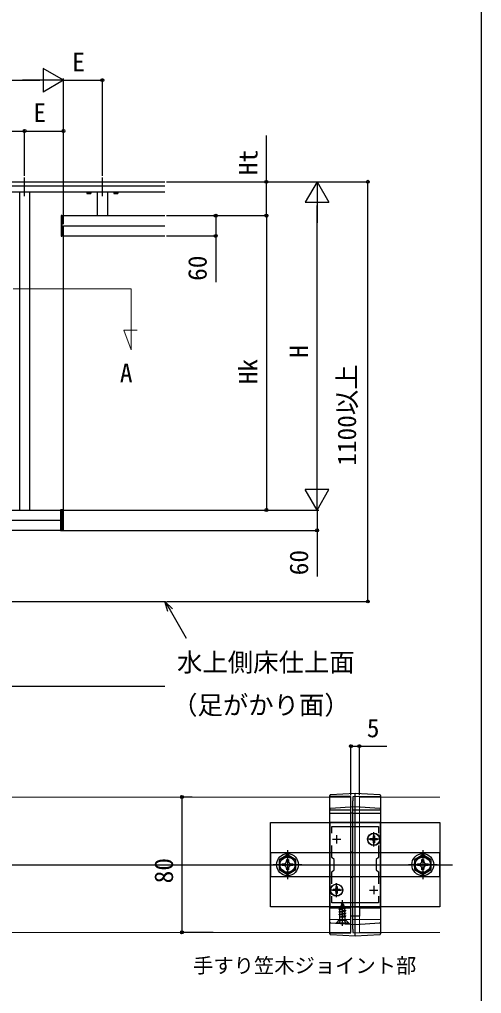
# Model space of a CAD drawing. Units: millimetres, scale not verified. Extents: x -875 to 875, y -1300 to 1293.
# Drawn here: x 602 to 875, y -690 to -114 of the extents above; entities that cross this region are included whole.
import ezdxf
from ezdxf.enums import TextEntityAlignment as Align

# ---------------------------------------------------------------- set-up
doc = ezdxf.new("R2010")
doc.units = ezdxf.units.MM
doc.header["$LTSCALE"] = 8
for name, color, linetype in [('0-2_USER1', 3, 'Continuous'), ('0-3_YKK_11', 7, 'Continuous'), ('0-6_YKK_13', 4, 'Continuous'), ('0-7_YKK_A1', 4, 'Continuous'), ('0-8_YKK_D', 6, 'Continuous'), ('0-9_YKK_ZWAK', 7, 'Continuous'), ('0-A_YSS_K', 3, 'Continuous')]:
    doc.layers.add(name, color=color, linetype=linetype)
doc.layers.add('0-5_YKK_12', color=2, linetype='Continuous', lineweight=18)
doc.styles.add('ＭＳ ゴシック', font='')
doc.styles.get('ＭＳ ゴシック').set_extended_font_data('MS Gothic')

msp = doc.modelspace()

# ---------------------------------------------------------------- linework, layer by layer
at = {"layer": '0-3_YKK_11'}
for p, q in [((786.757, -598.362), (791.757, -598.362)), ((789.257, -595.862), (789.257, -600.862)), ((808.757, -598.362), (813.757, -598.362)), ((811.257, -595.862), (811.257, -600.862)), ((789.257, -625.862), (789.257, -630.862)), ((811.257, -625.862), (811.257, -630.862)), ((786.757, -628.362), (791.757, -628.362)), ((808.757, -628.362), (813.757, -628.362))]:
    msp.add_line(p, q, dxfattribs=at)
msp.add_lwpolyline([(785.257, -588.362), (785.257, -638.362), (815.257, -638.362), (815.257, -588.362)], close=True, dxfattribs=at)
for points in [[(786.457, -594.729), (786.457, -590.862), (814.057, -590.862), (814.057, -594.729)], [(786.457, -624.729), (786.457, -617.662), (787.757, -616.362), (787.757, -610.362), (786.457, -609.062), (786.457, -601.995)], [(814.057, -601.995), (814.057, -609.062), (812.757, -610.362), (812.757, -616.362), (814.057, -617.662), (814.057, -624.729)], [(814.057, -631.995), (814.057, -635.862), (786.457, -635.862), (786.457, -631.995)]]:
    msp.add_lwpolyline(points, dxfattribs=at)
at = {"layer": '0-5_YKK_12'}
for p, q in [((785.257, -573.362), (-244.743, -573.362)), ((785.257, -573.362), (797.757, -573.362)), ((797.757, -573.362), (797.757, -653.362)), ((802.757, -573.362), (802.757, -653.362)), ((800.257, -648.362), (800.257, -578.362)), ((785.257, -653.362), (797.757, -653.362))]:
    msp.add_line(p, q, dxfattribs=at)
for points in [[(597.957, -273.05), (667.757, -273.05), (667.757, -309.05), (663.498, -297.35), (671.298, -297.35)], [(802.757, -573.362), (815.257, -573.362), (850.257, -573.362)], [(-257.243, -653.362), (-244.743, -653.362), (785.257, -653.362)], [(802.757, -653.362), (815.257, -653.362), (850.257, -653.362)]]:
    msp.add_lwpolyline(points, dxfattribs=at)
at = {"layer": '0-6_YKK_13'}
for p, q in [((797.757, -573.105), (785.257, -573.062)), ((785.257, -651.733), (785.257, -575.284)), ((785.726, -571.95), (800.257, -571.062)), ((797.757, -651.526), (797.757, -575.439)), ((815.257, -573.062), (798.957, -573.204)), ((798.957, -651.428), (798.957, -575.537)), ((800.257, -571.062), (814.787, -571.95)), ((800.257, -574.356), (800.257, -574.4)), ((800.257, -652.669), (800.257, -574.4)), ((815.257, -575.284), (815.257, -651.733)), ((797.757, -581.105), (785.257, -581.062)), ((785.726, -579.95), (800.257, -579.062)), ((815.257, -581.062), (798.957, -581.204)), ((800.257, -579.062), (814.787, -579.95)), ((785.257, -582.862), (797.757, -582.862)), ((798.957, -582.862), (797.757, -582.862)), ((798.957, -582.862), (815.257, -582.862)), ((815.407, -598.362), (807.107, -598.362)), ((809.207, -598.012), (809.207, -598.712)), ((810.407, -598.012), (809.207, -598.012)), ((811.607, -596.312), (810.907, -596.312)), ((810.907, -596.312), (810.907, -597.512)), ((811.257, -602.512), (811.257, -594.212)), ((811.607, -596.312), (811.607, -597.512)), ((813.307, -598.012), (812.107, -598.012)), ((813.307, -598.012), (813.307, -598.712)), ((810.407, -598.712), (809.207, -598.712)), ((810.907, -599.212), (810.907, -600.412)), ((811.607, -600.412), (810.907, -600.412)), ((811.607, -599.212), (811.607, -600.412)), ((813.307, -598.712), (812.107, -598.712)), ((760.257, -604.862), (760.257, -621.862)), ((798.957, -605.862), (797.757, -605.862)), ((840.257, -604.862), (840.257, -621.862)), ((768.757, -613.362), (751.757, -613.362)), ((759.734, -611.508), (759.756, -610.262)), ((848.757, -613.362), (831.757, -613.362)), ((839.734, -611.508), (839.756, -610.262)), ((798.957, -620.862), (797.757, -620.862)), ((789.607, -626.312), (788.907, -626.312)), ((788.907, -626.312), (788.907, -627.512)), ((789.257, -632.512), (789.257, -624.212)), ((789.607, -626.312), (789.607, -627.512)), ((793.407, -628.362), (785.107, -628.362)), ((787.207, -628.012), (787.207, -628.712)), ((788.407, -628.012), (787.207, -628.012)), ((788.407, -628.712), (787.207, -628.712)), ((788.907, -629.212), (788.907, -630.412)), ((789.607, -630.412), (788.907, -630.412)), ((789.607, -629.212), (789.607, -630.412)), ((791.307, -628.012), (790.107, -628.012)), ((791.307, -628.712), (790.107, -628.712)), ((791.307, -628.012), (791.307, -628.712)), ((785.257, -638.862), (797.757, -638.862)), ((790.757, -639.682), (794.507, -638.887)), ((790.757, -639.782), (794.507, -638.987)), ((791.725, -638.404), (791.333, -639.349)), ((791.333, -639.349), (793.827, -638.494)), ((791.357, -638.192), (793.807, -637.397)), ((791.357, -638.092), (792.01, -637.715)), ((791.357, -638.192), (791.725, -638.404)), ((791.725, -638.404), (793.456, -637.599)), ((792.757, -635.912), (792.01, -637.715)), ((792.01, -637.715), (793.181, -636.935)), ((792.157, -636.502), (792.624, -636.232)), ((792.157, -636.602), (792.157, -636.502)), ((792.157, -636.602), (792.411, -636.748)), ((792.757, -649.412), (792.757, -634.417)), ((792.757, -635.912), (793.181, -636.935)), ((793.181, -636.935), (793.807, -637.297)), ((793.456, -637.599), (793.807, -637.397)), ((793.456, -637.599), (793.827, -638.494)), ((793.807, -637.397), (793.807, -637.297)), ((793.827, -638.494), (794.507, -638.887)), ((794.123, -639.209), (794.507, -638.987)), ((794.507, -638.987), (794.507, -638.887)), ((802.757, -638.862), (802.757, -643.862)), ((802.757, -638.862), (815.257, -638.862)), ((790.757, -639.682), (791.333, -639.349)), ((790.757, -639.782), (790.757, -639.682)), ((790.757, -639.782), (791.282, -640.085)), ((794.757, -640.477), (790.757, -641.272)), ((790.757, -641.372), (794.757, -640.577)), ((790.757, -641.272), (791.282, -640.969)), ((790.757, -641.372), (790.757, -641.272)), ((790.757, -641.372), (791.282, -641.675)), ((790.757, -642.862), (794.757, -642.067)), ((794.757, -642.167), (790.757, -642.962)), ((790.757, -642.862), (791.282, -642.559)), ((790.757, -642.962), (790.757, -642.862)), ((790.757, -642.962), (791.282, -643.265)), ((790.978, -644.324), (791.282, -644.149)), ((794.392, -644.324), (790.978, -644.324)), ((791.122, -645.465), (791.122, -644.324)), ((794.123, -639.209), (791.282, -640.085)), ((791.282, -640.969), (791.282, -640.085)), ((791.282, -640.969), (794.232, -640.174)), ((794.232, -640.88), (791.282, -641.675)), ((791.282, -642.559), (791.282, -641.675)), ((791.282, -642.559), (794.232, -641.764)), ((794.232, -642.47), (791.282, -643.265)), ((791.282, -644.149), (791.282, -643.265)), ((791.282, -644.149), (794.232, -643.354)), ((791.398, -644.324), (794.757, -643.657)), ((794.757, -643.757), (791.902, -644.324)), ((794.232, -644.06), (793.251, -644.324)), ((794.123, -639.209), (794.232, -639.473)), ((794.232, -640.174), (794.232, -639.473)), ((794.232, -640.174), (794.757, -640.477)), ((794.232, -640.88), (794.757, -640.577)), ((794.232, -641.764), (794.232, -640.88)), ((794.232, -641.764), (794.757, -642.067)), ((794.232, -642.47), (794.757, -642.167)), ((794.232, -643.354), (794.232, -642.47)), ((794.232, -643.354), (794.757, -643.657)), ((794.232, -644.06), (794.757, -643.757)), ((794.232, -644.324), (794.232, -644.06)), ((794.392, -645.465), (794.392, -644.324)), ((794.757, -640.577), (794.757, -640.477)), ((794.757, -642.167), (794.757, -642.067)), ((794.757, -643.757), (794.757, -643.657)), ((798.957, -643.862), (797.757, -643.862)), ((802.757, -643.862), (798.957, -643.862)), ((785.257, -645.662), (797.757, -645.618)), ((785.726, -647.773), (800.257, -648.662)), ((790.507, -646.412), (788.949, -647.97)), ((789.257, -647.662), (790.888, -646.031)), ((789.257, -647.912), (789.257, -647.662)), ((789.257, -647.662), (796.257, -647.662)), ((789.257, -647.912), (796.257, -647.912)), ((790.507, -645.643), (790.507, -646.412)), ((795.007, -646.412), (790.507, -646.412)), ((794.507, -645.912), (791.007, -645.912)), ((793.902, -646.097), (792.757, -645.488)), ((794.807, -647.912), (793.902, -646.097)), ((795.007, -646.412), (795.007, -645.628)), ((797.062, -648.466), (795.007, -646.412)), ((798.957, -645.519), (815.257, -645.662)), ((800.257, -648.662), (814.787, -647.773)), ((785.257, -653.662), (797.757, -653.618)), ((798.957, -653.519), (815.257, -653.662))]:
    msp.add_line(p, q, dxfattribs=at)
for points in [[(785.257, -575.284), (785.257, -574.989), (785.257, -574.698), (785.257, -574.411), (785.257, -574.134), (785.257, -573.871), (785.257, -573.622), (785.257, -573.39), (785.257, -573.18), (785.257, -572.994), (785.257, -572.831), (785.257, -572.696), (785.257, -572.589), (785.257, -572.512), (785.257, -572.465), (785.257, -572.449)], [(797.757, -575.439), (797.757, -575.108), (797.757, -574.784), (797.757, -574.472), (797.757, -574.181), (797.757, -573.914), (797.757, -573.678), (797.757, -573.478), (797.757, -573.318), (797.757, -573.201), (797.757, -573.13), (797.757, -573.105)], [(798.957, -573.204), (798.957, -573.228), (798.957, -573.299), (798.957, -573.416), (798.957, -573.575), (798.957, -573.775), (798.957, -574.011), (798.957, -574.278), (798.957, -574.569), (798.957, -574.88), (798.957, -575.205), (798.957, -575.537)], [(800.257, -574.4), (800.257, -574.052), (800.257, -573.709), (800.257, -573.372), (800.257, -573.045), (800.257, -572.735), (800.257, -572.442), (800.257, -572.169), (800.257, -571.922), (800.257, -571.702), (800.257, -571.511), (800.257, -571.352), (800.257, -571.226), (800.257, -571.135), (800.257, -571.08), (800.257, -571.062)], [(815.257, -572.449), (815.257, -572.465), (815.257, -572.512), (815.257, -572.589), (815.257, -572.696), (815.257, -572.831), (815.257, -572.994), (815.257, -573.18), (815.257, -573.39), (815.257, -573.622), (815.257, -573.871), (815.257, -574.134), (815.257, -574.411), (815.257, -574.698), (815.257, -574.989), (815.257, -575.284)], [(758.403, -613.885), (757.157, -613.863), (757.157, -612.86), (758.403, -612.839)], [(758.403, -612.839), (759.272, -612.377), (759.734, -611.508)], [(759.734, -615.215), (759.272, -614.347), (758.403, -613.885)], [(760.78, -615.215), (760.758, -616.462), (759.756, -616.462), (759.734, -615.215)], [(759.756, -610.262), (760.758, -610.262), (760.78, -611.508)], [(760.78, -611.508), (761.242, -612.377), (762.11, -612.839)], [(762.11, -613.885), (761.242, -614.347), (760.78, -615.215)], [(762.11, -612.839), (763.357, -612.86), (763.357, -613.863), (762.11, -613.885)], [(838.403, -613.885), (837.157, -613.863), (837.157, -612.86), (838.403, -612.839)], [(838.403, -612.839), (839.272, -612.377), (839.734, -611.508)], [(839.734, -615.215), (839.272, -614.347), (838.403, -613.885)], [(840.78, -615.215), (840.758, -616.462), (839.756, -616.462), (839.734, -615.215)], [(839.756, -610.262), (840.758, -610.262), (840.78, -611.508)], [(840.78, -611.508), (841.242, -612.377), (842.11, -612.839)], [(842.11, -613.885), (841.242, -614.347), (840.78, -615.215)], [(842.11, -612.839), (843.357, -612.86), (843.357, -613.863), (842.11, -613.885)], [(791.357, -638.192), (791.357, -638.092), (793.807, -637.297)], [(790.707, -647.912), (791.612, -646.097), (792.757, -645.488)], [(796.257, -647.912), (796.257, -647.662), (794.626, -646.031)], [(785.257, -654.274), (785.257, -654.26), (785.257, -654.22), (785.257, -654.153), (785.257, -654.059), (785.257, -653.941), (785.257, -653.8), (785.257, -653.634), (785.257, -653.449), (785.257, -653.245), (785.257, -653.023), (785.257, -652.785), (785.257, -652.536), (785.257, -652.277), (785.257, -652.008), (785.257, -651.733)], [(814.787, -654.773), (800.257, -655.662), (785.726, -654.773)], [(797.757, -653.618), (797.757, -653.603), (797.757, -653.559), (797.757, -653.485), (797.757, -653.384), (797.757, -653.256), (797.757, -653.102), (797.757, -652.926), (797.757, -652.73), (797.757, -652.514), (797.757, -652.283), (797.757, -652.04), (797.757, -651.787), (797.757, -651.526)], [(798.957, -651.428), (798.957, -651.687), (798.957, -651.939), (798.957, -652.183), (798.957, -652.414), (798.957, -652.628), (798.957, -652.826), (798.957, -653.003), (798.957, -653.156), (798.957, -653.284), (798.957, -653.386), (798.957, -653.46), (798.957, -653.504), (798.957, -653.519)], [(800.257, -655.662), (800.257, -655.646), (800.257, -655.598), (800.257, -655.519), (800.257, -655.409), (800.257, -655.27), (800.257, -655.104), (800.257, -654.909), (800.257, -654.69), (800.257, -654.45), (800.257, -654.189), (800.257, -653.908), (800.257, -653.615), (800.257, -653.31), (800.257, -652.993), (800.257, -652.669)], [(815.257, -651.733), (815.257, -652.008), (815.257, -652.277), (815.257, -652.536), (815.257, -652.785), (815.257, -653.023), (815.257, -653.245), (815.257, -653.449), (815.257, -653.634), (815.257, -653.8), (815.257, -653.941), (815.257, -654.059), (815.257, -654.153), (815.257, -654.22), (815.257, -654.26), (815.257, -654.274)]]:
    msp.add_lwpolyline(points, dxfattribs=at)
for points in [[(850.257, -588.362), (850.257, -638.362), (750.257, -638.362), (750.257, -588.362)], [(750.257, -620.362), (850.257, -620.362), (850.257, -606.362), (750.257, -606.362)], [(765.257, -610.475), (760.257, -607.588), (755.257, -610.475), (755.257, -616.248), (760.257, -619.135), (765.257, -616.248)], [(845.257, -610.475), (840.257, -607.588), (835.257, -610.475), (835.257, -616.248), (840.257, -619.135), (845.257, -616.248)]]:
    msp.add_lwpolyline(points, close=True, dxfattribs=at)
for centre, radius in [((811.257, -598.362), 3.65), ((811.257, -598.362), 3.5), ((760.257, -613.362), 6.5), ((760.257, -613.362), 4.907), ((760.257, -613.362), 4.432), ((840.257, -613.362), 6.5), ((840.257, -613.362), 4.907), ((840.257, -613.362), 4.432), ((789.257, -628.362), 3.65), ((789.257, -628.362), 3.5)]:
    msp.add_circle(centre, radius, dxfattribs=at)
for centre, radius, start, end in [((785.757, -572.449), 0.5, 93.5, 180), ((814.757, -572.449), 0.5, 0, 86.5), ((785.757, -580.449), 0.5, 93.5, 180), ((814.757, -580.449), 0.5, 0, 86.5), ((810.407, -597.512), 0.5, 270, 0), ((812.107, -597.512), 0.5, 180, 270), ((810.407, -599.212), 0.5, 0, 90), ((812.107, -599.212), 0.5, 90, 180), ((788.407, -627.512), 0.5, 270, 0), ((788.407, -629.212), 0.5, 0, 90), ((790.107, -627.512), 0.5, 180, 270), ((790.107, -629.212), 0.5, 90, 180), ((785.757, -647.274), 0.5, 180, 266.5), ((790.322, -645.465), 0.8, 315, 0), ((795.192, -645.465), 0.8, 180, 225), ((814.757, -647.274), 0.5, 273.5, 0), ((785.757, -654.274), 0.5, 180, 266.5), ((814.757, -654.274), 0.5, 273.5, 0)]:
    msp.add_arc(centre, radius, start, end, dxfattribs=at)
at = {"layer": '0-7_YKK_A1'}
for p, q in [((181.757, -209.75), (687.757, -209.75)), ((181.757, -212.15), (687.757, -212.15)), ((604.757, -218.25), (604.757, -207.25)), ((650.757, -218.25), (650.757, -207.25)), ((181.757, -215.75), (687.757, -215.75)), ((601.757, -215.75), (601.757, -403.75)), ((641.602, -215.87), (643.912, -215.87)), ((641.602, -215.87), (641.602, -216.581)), ((641.757, -216.67), (641.602, -216.581)), ((641.757, -216.67), (643.757, -216.67)), ((642.18, -215.87), (642.18, -216.581)), ((642.247, -215.75), (642.247, -215.87)), ((643.137, -216.199), (642.757, -215.997)), ((643.367, -216.671), (643.137, -216.199)), ((643.267, -215.75), (643.267, -215.87)), ((643.334, -215.87), (643.334, -216.581)), ((643.757, -216.67), (643.912, -216.581)), ((643.912, -215.87), (643.912, -216.581)), ((644.007, -215.87), (644.007, -215.75)), ((647.757, -215.75), (647.757, -229.75)), ((653.757, -215.75), (653.757, -229.75)), ((657.602, -215.87), (659.912, -215.87)), ((657.602, -215.87), (657.602, -216.581)), ((657.757, -216.67), (657.602, -216.581)), ((657.757, -216.67), (659.757, -216.67)), ((658.18, -215.87), (658.18, -216.581)), ((658.247, -215.75), (658.247, -215.87)), ((659.137, -216.199), (658.757, -215.997)), ((659.367, -216.671), (659.137, -216.199)), ((659.267, -215.75), (659.267, -215.87)), ((659.334, -215.87), (659.334, -216.581)), ((659.757, -216.67), (659.912, -216.581)), ((659.912, -215.87), (659.912, -216.581)), ((660.007, -215.87), (660.007, -215.75)), ((626.757, -229.75), (687.757, -229.75)), ((626.757, -229.75), (626.757, -241.75)), ((627.757, -235.75), (687.757, -235.75)), ((626.757, -241.75), (687.757, -241.75)), ((243.457, -403.75), (626.057, -403.75)), ((626.357, -403.643), (626.357, -415.843)), ((626.657, -403.643), (626.657, -415.843)), ((626.957, -403.643), (626.957, -415.843)), ((627.257, -403.643), (627.257, -415.843)), ((627.557, -403.643), (627.557, -415.843)), ((241.757, -409.75), (627.757, -409.75)), ((626.057, -415.75), (243.457, -415.75)), ((181.757, -457.75), (687.757, -457.75)), ((181.757, -507.75), (687.757, -507.75))]:
    msp.add_line(p, q, dxfattribs=at)
for points in [[(601.757, -403.75), (607.757, -403.75), (607.757, -215.75)], [(641.507, -215.75), (641.507, -215.87), (644.007, -215.87)], [(642.147, -216.671), (642.377, -216.199), (642.757, -215.997)], [(657.507, -215.75), (657.507, -215.87), (660.007, -215.87)], [(658.147, -216.671), (658.377, -216.199), (658.757, -215.997)], [(627.757, -406.95), (627.757, -241.85), (627.757, -235.75)]]:
    msp.add_lwpolyline(points, dxfattribs=at)
for points in [[(626.757, -241.85), (626.757, -229.65), (626.357, -229.65), (626.357, -241.85)], [(626.057, -415.843), (627.757, -415.843), (627.757, -403.643), (626.057, -403.643)]]:
    msp.add_lwpolyline(points, close=True, dxfattribs=at)
for centre, radius, start, end in [((641.891, -216.159), 0.511, 235.61575, 304.38425), ((642.757, -214.76), 1.911, 252.41205, 287.58795), ((643.623, -216.159), 0.511, 235.61575, 304.38425), ((657.891, -216.159), 0.511, 235.61575, 304.38425), ((658.757, -214.76), 1.911, 252.41205, 287.58795), ((659.623, -216.159), 0.511, 235.61575, 304.38425)]:
    msp.add_arc(centre, radius, start, end, dxfattribs=at)
at = {"layer": '0-8_YKK_D'}
for p, q in [((627.757, -149.75), (615.633, -142.75)), ((615.633, -142.75), (615.633, -156.75)), ((627.757, -234.75), (627.757, -148.75)), ((627.757, -234.75), (627.757, -148.75)), ((650.757, -206.25), (650.757, -148.75)), ((255.757, -149.75), (613.757, -149.75)), ((627.757, -149.75), (603.508, -149.75)), ((627.757, -149.75), (615.633, -156.75)), ((627.757, -149.75), (650.757, -149.75)), ((434.757, -179.75), (604.757, -179.75)), ((604.757, -206.25), (604.757, -178.75)), ((604.757, -206.25), (604.757, -178.75)), ((604.757, -179.75), (627.757, -179.75)), ((627.757, -234.75), (627.757, -178.75)), ((688.757, -209.75), (748.757, -209.75)), ((688.757, -209.75), (778.757, -209.75)), ((688.757, -209.75), (808.757, -209.75)), ((777.757, -209.75), (770.757, -221.875)), ((777.757, -209.75), (784.757, -221.875)), ((777.757, -209.75), (777.757, -233.999)), ((807.757, -457.75), (807.757, -209.75)), ((770.757, -221.875), (784.757, -221.875)), ((777.757, -389.75), (777.757, -223.75)), ((688.757, -229.75), (748.757, -229.75)), ((688.757, -229.75), (748.757, -229.75)), ((688.757, -229.75), (718.757, -229.75)), ((747.757, -229.75), (747.757, -403.75)), ((688.757, -241.75), (718.757, -241.75)), ((777.757, -403.75), (777.757, -379.502)), ((777.757, -403.75), (770.757, -391.626)), ((784.757, -391.626), (770.757, -391.626)), ((777.757, -403.75), (784.757, -391.626)), ((627.057, -403.75), (778.757, -403.75)), ((627.057, -403.75), (748.757, -403.75)), ((627.057, -403.75), (778.757, -403.75)), ((627.057, -415.75), (778.757, -415.75)), ((688.757, -457.75), (808.757, -457.75)), ((797.757, -572.362), (797.757, -542.362)), ((802.757, -572.362), (802.757, -542.362)), ((703.923, -573.362), (696.829, -573.362)), ((697.829, -573.362), (697.829, -653.362)), ((716.279, -653.362), (696.829, -653.362))]:
    msp.add_line(p, q, dxfattribs=at)
for points in [[(747.757, -229.75), (747.757, -209.75), (747.757, -182.392)], [(717.757, -229.75), (717.757, -241.75), (717.757, -269.108)], [(777.757, -403.75), (777.757, -415.75), (777.757, -443.108)], [(689.365, -463.75), (687.757, -457.75), (692.149, -462.143)], [(687.757, -457.75), (690.757, -462.946), (700.257, -479.401)], [(797.757, -543.362), (802.757, -543.362), (818.95, -543.362)]]:
    msp.add_lwpolyline(points, dxfattribs=at)
for centre in [(650.757, -149.75), (604.757, -179.75), (604.757, -179.75), (627.757, -179.75), (747.757, -209.75), (807.757, -209.75), (717.757, -229.75), (747.757, -229.75), (747.757, -229.75), (717.757, -241.75), (747.757, -403.75), (777.757, -415.75), (807.757, -457.75), (797.757, -543.362), (802.757, -543.362), (697.829, -573.362), (697.829, -653.362)]:
    msp.add_circle(centre, 0.875, dxfattribs=at)
at = {"layer": '0-9_YKK_ZWAK'}
msp.add_lwpolyline([(-875, -1299.6), (875, -1299.6), (875, 1250.4)], dxfattribs=at)
at = {"layer": '0-A_YSS_K'}
msp.add_line((-309.743, -613.362), (857.798, -613.362), dxfattribs=at)

# ---------------------------------------------------------------- texts
at = {"layer": '0-2_USER1', "style": 'ＭＳ ゴシック'}
for s, height, p in [('A', 11, (661.092, -331.546)), ('手すり笠木ジョイント部', 8.798, (704.409, -680.009))]:
    msp.add_text(s, height=height, dxfattribs=at).set_placement(p, align=Align.BOTTOM_LEFT)
at = {"layer": '0-8_YKK_D', "style": 'ＭＳ ゴシック'}
for s, p in [('E', (632.908, -147.75)), ('E', (609.908, -177.75)), ('水上側床仕上面', (694.91, -502.533)), ('（足がかり面）', (692.013, -527.846)), ('5', (807.149, -541.362))]:
    msp.add_text(s, height=11, dxfattribs=at).set_placement(p, align=Align.BOTTOM_LEFT)
for s, p in [('Ht', (745.757, -205.784)), ('60', (715.757, -268.301)), ('H', (775.757, -313.739)), ('Hk', (745.757, -329.407)), ('1100以上', (804.138, -377.6)), ('60', (775.757, -442.301)), ('80', (695.829, -624.399))]:
    msp.add_text(s, height=11, rotation=90, dxfattribs=at).set_placement(p, align=Align.BOTTOM_LEFT)

doc.saveas('drawing.dxf')
